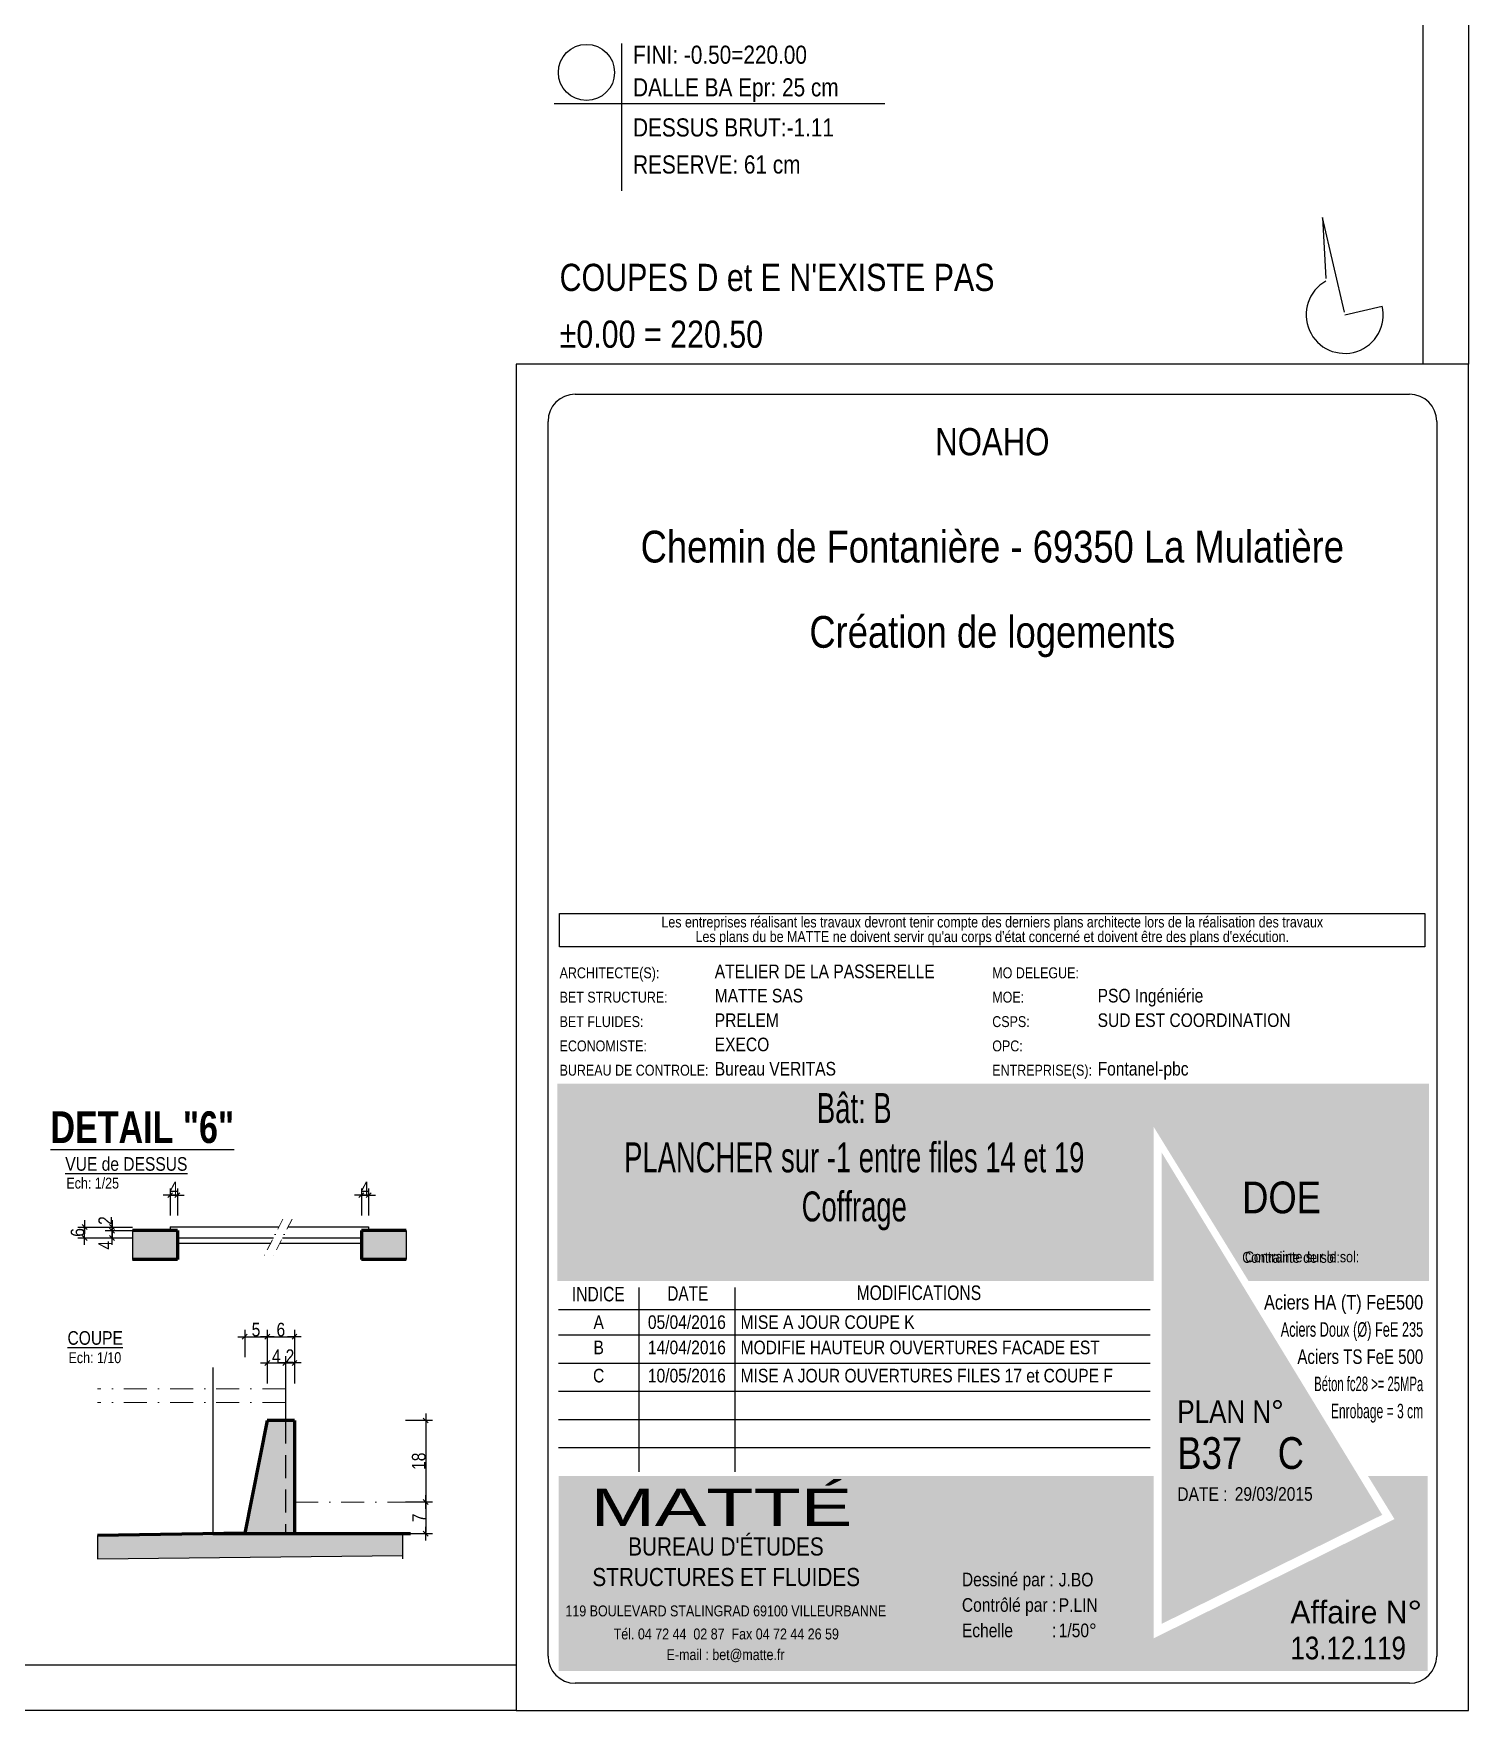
# Model space of a CAD drawing. Header units: millimetres. Extents: x 30537 to 37023, y -37354 to 0.
# Drawn here: x 35441 to 37023, y -37354 to -35504 of the extents above; entities that cross this region are included whole.
import ezdxf
from ezdxf.enums import TextEntityAlignment as Align

# ---------------------------------------------------------------- set-up
doc = ezdxf.new("R2010")
doc.units = ezdxf.units.MM
doc.linetypes.add('CACHEX2', pattern=[19.05, 12.7, -6.35])
doc.linetypes.add('TIRETPTX2', pattern=[50.8, 25.4, -12.7, 0, -12.7])
for name, color, linetype in [('01-Cad  2', 1, 'Continuous'), ('01-cartouche', 7, 'Continuous'), ('01-cartouche-cage A', 7, 'Continuous'), ('01_cote_gen', 4, 'Continuous'), ('01_linteaux', 2, 'Continuous'), ('01_poch_BN', 9, 'Continuous'), ('01_poch_murs', 253, 'Continuous'), ('01_texte', 230, 'Continuous'), ('AA_COTES', 2, 'Continuous')]:
    doc.layers.add(name, color=color, linetype=linetype)
doc.layers.add('01_murs_coup', color=5, linetype='Continuous', lineweight=60)
doc.layers.add('01_tram_axes', color=2, linetype='TIRETPTX2', lineweight=9)
doc.styles.add('ARIAL NA', font='ARIALN.TTF')
doc.styles.add('cartouche', font='ARIALN.TTF', dxfattribs={"width": 0.01})
doc.styles.add('impact', font='impact.ttf')
doc.styles.add('MATTE_TXT', font='arial.ttf')
doc.styles.add('STYLE2', font='ARIALN.TTF')
doc.styles.add('stylemattecart', font='ARIALN.TTF')
doc.dimstyles.new('JB10', dxfattribs={"dimscale": 0.1, "dimtxt": 150, "dimasz": 15, "dimexe": 0.1, "dimexo": 0.1, "dimgap": 0.09, "dimtad": 1, "dimdec": 1, "dimlfac": 0.2, "dimdsep": 46, "dimtxsty": 'STYLE2', "dimblk1": 'BOND_G', "dimblk2": 'BOND_D', "dimsah": 1, "dimcen": 1.5, "dimdle": 0.01, "dimse1": 1, "dimse2": 1, "dimclrd": 4, "dimclre": 2, "dimclrt": 6, "dimazin": 2, "dimtfac": 2.333333, "dimtdec": 1, "dimtix": 1, "dimtmove": 2, "dimatfit": 3, "dimldrblk": 'BOND_G', "dimfxl": 1, "dimtolj": 1, "dimtzin": 0, "dimarcsym": 0})
doc.dimstyles.new('JB25', dxfattribs={"dimscale": 0.1, "dimtxt": 150, "dimasz": 15, "dimexe": 0.1, "dimexo": 0.1, "dimgap": 0.09, "dimtad": 1, "dimdec": 1, "dimlfac": 0.5, "dimdsep": 46, "dimtxsty": 'STYLE2', "dimblk1": 'BOND_G', "dimblk2": 'BOND_D', "dimsah": 1, "dimcen": 1.5, "dimdle": 0.01, "dimse1": 1, "dimse2": 1, "dimclrd": 4, "dimclre": 2, "dimclrt": 6, "dimazin": 2, "dimtfac": 2.333333, "dimtdec": 1, "dimtix": 1, "dimtmove": 2, "dimatfit": 3, "dimldrblk": 'BOND_G', "dimfxl": 1, "dimtolj": 1, "dimtzin": 0, "dimarcsym": 0})

# ---------------------------------------------------------------- blocks, each defined once
blk = doc.blocks.new('cartstruc')
at = {"layer": '01-cartouche-cage A', "linetype": 'Continuous'}
h = blk.add_hatch(color=9, dxfattribs=at)
h.dxf.hatch_style = 2
h.paths.add_polyline_path([(-43.6, 691.3), (-1004.8, 691.3), (-1004.8, 473.8), (-347.3, 473.8), (-347.3, 644.1), (-242.5, 473.8), (-43.6, 473.8)])
h.paths.add_polyline_path([(-951, 670.1), (-407.9, 670.1), (-407.9, 498.5), (-951, 498.5)], flags=24)
h.paths.add_polyline_path([(-223.9, 590.8), (-105, 590.8), (-105, 608.8), (-223.9, 608.8)], flags=24)
h.paths.add_polyline_path([(-224.7, 609.7), (-105.7, 609.7), (-105.7, 627.7), (-224.7, 627.7)], flags=24)
h.paths.add_polyline_path([(-226.3, 624.9), (-64.8, 624.9), (-64.8, 652.4), (-226.3, 652.4)], flags=24)
h.paths.add_polyline_path([(-226.3, 646.9), (-85, 646.9), (-85, 674.3), (-226.3, 674.3)], flags=24)
h = blk.add_hatch(color=1, dxfattribs=at)
h.dxf.hatch_style = 2
h.paths.add_polyline_path([(-338.4, 615.7), (-338.4, 95.5), (-95.1, 215.8)])
h.paths.add_polyline_path([(-318.9, 264.4), (-190.8, 265.4), (-191.1, 303.5), (-319.2, 302.5)], flags=24)
h.paths.add_polyline_path([(-326.5, 202.5), (-70.2, 203.9), (-70.5, 265.1), (-326.9, 263.8)], flags=9)
h = blk.add_hatch(color=8, dxfattribs=at)
h.dxf.hatch_style = 2
h.paths.add_polyline_path([(-45, 258.5), (-110.7, 258.5), (-81.6, 211.1), (-347.1, 79.6), (-347.1, 258.5), (-1003.4, 258.5), (-1003.4, 43.7), (-45, 43.7)])
h.paths.add_polyline_path([(-202.1, 89.1), (-60, 89.1), (-60, 127.9), (-202.1, 127.9)], flags=24)
h.paths.add_polyline_path([(-999.3, 201), (-637.8, 201), (-637.8, 47), (-999.3, 47)], flags=24)
h.paths.add_polyline_path([(-978.3, 193.3), (-435, 193.3), (-435, 254.8), (-978.3, 254.8)], flags=24)
h.paths.add_polyline_path([(-559.9, 135.5), (-504.8, 135.5), (-504.8, 166.4), (-559.9, 166.4)], flags=24)
h.paths.add_polyline_path([(-203.2, 50.3), (-56.6, 50.3), (-56.6, 88.6), (-203.2, 88.6)], flags=24)
h.paths.add_polyline_path([(-457.1, 55), (-402.4, 55), (-402.4, 85.9), (-457.1, 85.9)], flags=24)
h.paths.add_polyline_path([(-458.8, 92.7), (-404.1, 92.7), (-404.1, 123.6), (-458.8, 123.6)], flags=24)
h.paths.add_polyline_path([(-557.8, 55.3), (-498.9, 55.3), (-498.9, 86.2), (-557.8, 86.2)], flags=24)
h.paths.add_polyline_path([(-550.6, 93.7), (-498.3, 93.7), (-498.3, 124.6), (-550.6, 124.6)], flags=24)
h.paths.add_polyline_path([(-459.9, 172.5), (-408.3, 172.5), (-408.3, 203.4), (-459.9, 203.4)], flags=24)
h.paths.add_polyline_path([(-547.6, 175), (-500.7, 175), (-500.7, 205.9), (-547.6, 205.9)], flags=24)
h.paths.add_polyline_path([(-562.3, 213.8), (-499.3, 213.8), (-499.3, 244.7), (-562.3, 244.7)], flags=8)
h.paths.add_polyline_path([(-458.6, 213), (-411.3, 213), (-411.3, 243.9), (-458.6, 243.9)], flags=24)
h.paths.add_polyline_path([(-457.7, 133.4), (-405.4, 133.4), (-405.4, 164.4), (-457.7, 164.4)], flags=24)
for p, q in [((0, 1485), (-1050, 1485)), ((-1050, 1485), (-1050, 0)), ((0, 0), (0, 1485)), ((-1050, 0), (0, 0))]:
    blk.add_line(p, q, dxfattribs=at)
at = {"layer": '01-cartouche-cage A', "color": 7, "linetype": 'Continuous'}
for p, q in [((-985, 1452), (-65, 1452)), ((-1015, 60), (-1015, 1422)), ((-35, 1422), (-35, 292.1)), ((-35, 292.1), (-35, 60)), ((-65, 30), (-985, 30))]:
    blk.add_line(p, q, dxfattribs=at)
at = {"layer": '01-cartouche-cage A', "color": 7}
for p, q in [((-1002.2, 879.3), (-48.1, 879.3)), ((-1002.2, 842.3), (-1002.2, 879.3)), ((-48.1, 879.3), (-48.1, 842.3)), ((-48.1, 842.3), (-1002.2, 842.3))]:
    blk.add_line(p, q, dxfattribs=at)
at = {"layer": '01-cartouche-cage A', "color": 8}
for p, q in [((-914.7, 466.6), (-914.7, 263.2)), ((-809.1, 466.6), (-809.1, 263.2)), ((-1003.6, 442.3), (-351, 442.3)), ((-1003.6, 414.4), (-351, 414.4)), ((-1003.6, 383.3), (-351, 383.3)), ((-1003.6, 352.2), (-351, 352.2)), ((-1003.6, 321.1), (-351, 321.1)), ((-1003.6, 290), (-351, 290))]:
    blk.add_line(p, q, dxfattribs=at)
at = {"layer": '01-cartouche-cage A', "color": 7, "linetype": 'Continuous'}
for centre, start, end in [((-985, 1422), 90, 180), ((-65, 1422), 0, 90), ((-985, 60), 180, 270), ((-65, 60), 270, 0)]:
    blk.add_arc(centre, 30, start, end, dxfattribs=at)
at = {"layer": '01-cartouche-cage A', "color": 7, "style": 'stylemattecart'}
for s, p in [('Les entreprises réalisant les travaux devront tenir compte des derniers plans architecte lors de la réalisation des travaux', (-525.1, 869.8)), ("Les plans du be MATTE ne doivent servir qu'au corps d'état concerné et doivent être des plans d'exécution.", (-525.1, 853.7))]:
    blk.add_text(s, height=12, dxfattribs=at).set_placement(p, align=Align.MIDDLE_CENTER)
at = {"layer": '01-cartouche-cage A', "color": 8, "style": 'cartouche'}
for s, p in [('ARCHITECTE(S):', (-1002.2, 807.7)), ('MO DELEGUE:', (-525.1, 807.7)), ('BET STRUCTURE:', (-1002.2, 780.9)), ('MOE:', (-525.1, 780.9)), ('BET FLUIDES:', (-1002.2, 753.9)), ('CSPS:', (-525.1, 753.9)), ('ECONOMISTE:', (-1002.2, 727.1)), ('OPC:', (-525.1, 727.1)), ('BUREAU DE CONTROLE:', (-1002.2, 700.3)), ('ENTREPRISE(S):', (-525.1, 700.3))]:
    blk.add_text(s, height=12, dxfattribs=at).set_placement(p)
at = {"layer": '01-cartouche-cage A', "color": 7, "style": 'stylemattecart'}
for s, height, p in [('Contrainte de sol:', 12, (-249.5, 493.8)), ('Contrainte sur le sol:', 12, (-246.5, 494.4)), ('Dessiné par :', 15, (-558.6, 137)), ('119 BOULEVARD STALINGRAD 69100 VILLEURBANNE', 12, (-995.8, 103.8)), ('Contrôlé par :', 15, (-558.6, 108.9)), ('Echelle         :', 15, (-558.6, 80.8)), ('Tél. 04 72 44  02 87  Fax 04 72 44 26 59', 12, (-942.6, 78.4)), ('E-mail : bet@matte.fr', 12, (-884.2, 55.6))]:
    blk.add_text(s, height=height, dxfattribs=at).set_placement(p)
for s, height, width, p, p2 in [('INDICE', 16, 0.941138, (-988.7, 451.3), (-930.3, 451.3)), ('DATE', 16, 0.922192, (-883.4, 452), (-838.3, 452)), ('MODIFICATIONS', 16, 0.943218, (-674.7, 452.8), (-537.3, 452.8)), ('Aciers HA (T) FeE500', 16, 0.978863, (-225.4, 442.3), (-49.9, 442.3)), ('Aciers Doux (Ø) FeE 235', 16, 0.76709, (-207, 412.3), (-49.9, 412.3)), ('Aciers TS FeE 500', 16, 0.901377, (-188.6, 382.3), (-49.9, 382.3)), ('Béton fc28 >= 25MPa', 16, 0.678142, (-170.1, 352.3), (-49.9, 352.3)), ('Enrobage = 3 cm', 16, 0.726904, (-151.7, 322.3), (-49.9, 322.3)), ('Affaire N°', 25, 1.15762, (-196.3, 96), (-51.1, 96))]:
    blk.add_text(s, height=height, dxfattribs=dict(at, width=width)).set_placement(p, p2, align=Align.FIT)
at = {"layer": '01-cartouche-cage A', "color": 255, "style": 'stylemattecart'}
for s, height, p in [('PLAN N°', 25, (-321, 317.2)), ('DATE :', 15, (-321, 231.2)), ("BUREAU D'ÉTUDES", 20, (-926.6, 170.9)), ('STRUCTURES ET FLUIDES', 20, (-966.1, 137.2))]:
    blk.add_text(s, height=height, dxfattribs=at).set_placement(p)
at = {"layer": '01-cartouche-cage A', "color": 255, "style": 'stylemattecart', "width": 1.812358}
blk.add_text('MATTÉ', height=41, dxfattribs=at).set_placement((-968, 203.6), (-679.6, 203.6), align=Align.FIT)
at = {"layer": '01-cartouche-cage A', "color": 7, "style": 'stylemattecart'}
for tag, height, p in [('NOMCLIENT', 30, (-525, 1399.6)), ('ADRESSE1CLIENT', 25, (-525, 1326.7)), ('ADRESSE2CLIENT', 25, (-525, 1283.9)), ('NOMAFFAIRE1', 45, (-525.1, 1189.8)), ('NOMAFFAIRE2', 45, (-525.1, 1110.4)), ('NOMAFFAIRE3', 45, (-525.1, 1031.7)), ('ADRESSE1AFFAIRE', 20, (-525.1, 943.3)), ('ADRESSE2AFFAIRE', 20, (-525.1, 909.2)), ('INDICE-A', 15, (-959.1, 428.4)), ('DATE-A', 15, (-861.9, 428.4)), ('INDICE-B', 15, (-959.1, 400.5)), ('DATE-B', 15, (-861.9, 400.5)), ('INDICE-C', 15, (-959.1, 369.4)), ('DATE-C', 15, (-861.9, 369.4)), ('INDICE-D', 15, (-959.1, 338.3)), ('DATE-D', 15, (-861.9, 338.3)), ('INDICE-E', 15, (-959.1, 307.2)), ('DATE-E', 15, (-861.9, 307.2)), ('INDICE-F', 15, (-959.1, 276.1)), ('DATE-F', 15, (-861.9, 276.1))]:
    blk.add_attdef(tag, text='', height=height, dxfattribs=at).set_placement(p, align=Align.MIDDLE_CENTER)
for tag, height, p in [('NOMARCHI', 15, (-831.1, 803.3)), ('MODEL', 15, (-408.9, 803.3)), ('BETSTRUCTURE', 15, (-831.1, 776.5)), ('MOE', 15, (-408.9, 776.5)), ('BETFLUIDES', 15, (-831.1, 749.5)), ('CSPS', 15, (-408.9, 749.5)), ('ECONOMISTE', 15, (-831.1, 722.7)), ('OPC', 15, (-408.9, 722.7)), ('BDC', 15, (-831.1, 695.9)), ('NOMENTREPRISE', 15, (-408.9, 695.9)), ('NUMBAT', 27, (-249.5, 614.7)), ('PHASE', 35, (-249.5, 537.9)), ('CONT-SOL', 12, (-138.6, 490.2)), ('NOMDESS', 15, (-451.8, 132.3)), ('NOMING', 15, (-451.8, 104.3)), ('ECH', 15, (-451.8, 76.3)), ('NUMAFF', 25, (-196.3, 48.9))]:
    blk.add_attdef(tag, text='', height=height, dxfattribs=at).set_placement(p, align=Align.BOTTOM_LEFT)
at = {"layer": '01-cartouche-cage A', "color": 7, "style": 'stylemattecart', "width": 0.8}
for tag, p in [('TITRTEPLAN1', (-677.3, 664.6)), ('TITRTEPLAN2', (-677.3, 610.2)), ('TITRTEPLAN3', (-677.3, 556)), ('TITRTEPLAN4', (-677.3, 501.4))]:
    blk.add_attdef(tag, text='', height=33, dxfattribs=at).set_placement(p, align=Align.MIDDLE_CENTER)
at = {"layer": '01-cartouche-cage A', "color": 7, "style": 'stylemattecart'}
for tag, p in [('MODIF-A', (-802.6, 428.4)), ('MODIF-B', (-802.6, 400.5)), ('MODIF-C', (-802.6, 369.4)), ('MODIF-D', (-802.6, 338.3)), ('MODIF-E', (-802.6, 307.2)), ('MODIF-F', (-802.6, 276.1))]:
    blk.add_attdef(tag, text='', height=15, dxfattribs=at).set_placement(p, align=Align.MIDDLE_LEFT)
at = {"layer": '01-cartouche-cage A', "color": 255, "style": 'stylemattecart'}
for tag, height, p in [('N°P', 35, (-321, 256)), ('IP', 35, (-210.3, 256)), ('DATEPLAN', 15, (-257.7, 226.8))]:
    blk.add_attdef(tag, text='', height=height, dxfattribs=at).set_placement(p, align=Align.BOTTOM_LEFT)
blk = doc.blocks.new('BOND_G')
at = {"layer": 'AA_COTES', "color": 0}
for p, q in [((0, -5), (0, 15)), ((5, 0), (-5, 0)), ((1.8, 1.8), (-1.8, -1.8))]:
    blk.add_line(p, q, dxfattribs=at)
blk = doc.blocks.new('BOND_D')
at = {"layer": 'AA_COTES', "color": 0}
for p, q in [((5, 0), (-5, 0)), ((-1.8, -1.8), (1.8, 1.8)), ((0, 5), (0, -15))]:
    blk.add_line(p, q, dxfattribs=at)
blk = doc.blocks.new('*D4375')
at = {"layer": '01_cote_gen', "color": 4, "lineweight": -2, "transparency": 16777216}
blk.add_line((35700.2, -36941.7), (35727.2, -36941.7), dxfattribs=at)
at = {"layer": 'Defpoints', "color": 0, "transparency": 16777216}
for p in [(35728.7, -36941.7), (35698.7, -37034.1), (35728.7, -37034.1)]:
    blk.add_point(p, dxfattribs=at)
at = {"layer": '01_cote_gen', "color": 4, "lineweight": -2, "transparency": 16777216, "xscale": 1.5, "yscale": 1.5, "zscale": 1.5, "rotation": 180}
blk.add_blockref('BOND_G', (35698.7, -36941.7), dxfattribs=at)
at = {"layer": '01_cote_gen', "color": 4, "lineweight": -2, "transparency": 16777216, "xscale": 1.5, "yscale": 1.5, "zscale": 1.5}
blk.add_blockref('BOND_D', (35728.7, -36941.7), dxfattribs=at)
at = {"layer": '01_cote_gen', "color": 6, "transparency": 16777216, "insert": (35713.7, -36934), "char_height": 15, "attachment_point": 5, "style": 'STYLE2'}
blk.add_mtext('\\A1;6', dxfattribs=at)
blk = doc.blocks.new('*D4376')
at = {"layer": '01_cote_gen', "color": 4, "lineweight": -2, "transparency": 16777216}
blk.add_line((35700.2, -36970.7), (35717.2, -36970.7), dxfattribs=at)
at = {"layer": 'Defpoints', "color": 0, "transparency": 16777216}
for p in [(35698.7, -36964.2), (35718.7, -36970.7), (35718.7, -36975.8)]:
    blk.add_point(p, dxfattribs=at)
at = {"layer": '01_cote_gen', "color": 4, "lineweight": -2, "transparency": 16777216, "xscale": 1.5, "yscale": 1.5, "zscale": 1.5, "rotation": 180}
blk.add_blockref('BOND_G', (35698.7, -36970.7), dxfattribs=at)
at = {"layer": '01_cote_gen', "color": 4, "lineweight": -2, "transparency": 16777216, "xscale": 1.5, "yscale": 1.5, "zscale": 1.5}
blk.add_blockref('BOND_D', (35718.7, -36970.7), dxfattribs=at)
at = {"layer": '01_cote_gen', "color": 6, "transparency": 16777216, "insert": (35708.7, -36963.2), "char_height": 15, "attachment_point": 5, "style": 'STYLE2'}
blk.add_mtext('\\A1;4', dxfattribs=at)
blk = doc.blocks.new('*D4040')
at = {"layer": '01_cote_gen', "color": 4, "lineweight": -2, "transparency": 16777216}
blk.add_line((35720.2, -36970.7), (35727.2, -36970.7), dxfattribs=at)
at = {"layer": 'Defpoints', "color": 0, "transparency": 16777216}
for p in [(35728.7, -36966.8), (35728.7, -36970.7), (35718.7, -36980.9)]:
    blk.add_point(p, dxfattribs=at)
at = {"layer": '01_cote_gen', "color": 4, "lineweight": -2, "transparency": 16777216, "xscale": 1.5, "yscale": 1.5, "zscale": 1.5, "rotation": 180}
blk.add_blockref('BOND_G', (35718.7, -36970.7), dxfattribs=at)
at = {"layer": '01_cote_gen', "color": 4, "lineweight": -2, "transparency": 16777216, "xscale": 1.5, "yscale": 1.5, "zscale": 1.5}
blk.add_blockref('BOND_D', (35728.7, -36970.7), dxfattribs=at)
at = {"layer": '01_cote_gen', "color": 6, "transparency": 16777216, "insert": (35723.7, -36963.2), "char_height": 15, "attachment_point": 5, "style": 'STYLE2'}
blk.add_mtext('\\A1;2', dxfattribs=at)
blk = doc.blocks.new('*D4377')
at = {"layer": '01_cote_gen', "color": 4, "lineweight": -2, "transparency": 16777216}
blk.add_line((35873.5, -37125.6), (35873.5, -37157.6), dxfattribs=at)
at = {"layer": 'Defpoints', "color": 0, "transparency": 16777216}
for p in [(35728.7, -37124.1), (35747.6, -37159.1), (35873.5, -37159.1)]:
    blk.add_point(p, dxfattribs=at)
at = {"layer": '01_cote_gen', "color": 4, "lineweight": -2, "transparency": 16777216, "xscale": 1.5, "yscale": 1.5, "zscale": 1.5}
for name, p, rotation in [('BOND_G', (35873.5, -37124.1), 90), ('BOND_D', (35873.5, -37159.1), 270)]:
    blk.add_blockref(name, p, dxfattribs=dict(at, rotation=rotation))
at = {"layer": '01_cote_gen', "color": 6, "transparency": 16777216, "insert": (35866, -37141.6), "char_height": 15, "attachment_point": 5, "rotation": 90, "style": 'STYLE2'}
blk.add_mtext('\\A1;7', dxfattribs=at)
blk = doc.blocks.new('*D4378')
at = {"layer": '01_cote_gen', "color": 4, "lineweight": -2, "transparency": 16777216}
blk.add_line((35675.4, -36941.7), (35697.2, -36941.7), dxfattribs=at)
at = {"layer": 'Defpoints', "color": 0, "transparency": 16777216}
for p in [(35698.7, -36941.7), (35698.7, -37034.1), (35673.9, -37158.4)]:
    blk.add_point(p, dxfattribs=at)
at = {"layer": '01_cote_gen', "color": 4, "lineweight": -2, "transparency": 16777216, "xscale": 1.5, "yscale": 1.5, "zscale": 1.5, "rotation": 180}
blk.add_blockref('BOND_G', (35673.9, -36941.7), dxfattribs=at)
at = {"layer": '01_cote_gen', "color": 4, "lineweight": -2, "transparency": 16777216, "xscale": 1.5, "yscale": 1.5, "zscale": 1.5}
blk.add_blockref('BOND_D', (35698.7, -36941.7), dxfattribs=at)
at = {"layer": '01_cote_gen', "color": 6, "transparency": 16777216, "insert": (35686.3, -36934), "char_height": 15, "attachment_point": 5, "style": 'STYLE2'}
blk.add_mtext('\\A1;5', dxfattribs=at)
blk = doc.blocks.new('*D4379')
at = {"layer": '01_cote_gen', "color": 4, "lineweight": -2, "transparency": 16777216}
blk.add_line((35527.5, -36831.2), (35527.5, -36826.2), dxfattribs=at)
at = {"layer": 'Defpoints', "color": 0, "transparency": 16777216}
for p in [(35527.5, -36824.7), (35599.6, -36824.7), (35615.4, -36832.7)]:
    blk.add_point(p, dxfattribs=at)
at = {"layer": '01_cote_gen', "color": 4, "lineweight": -2, "transparency": 16777216, "xscale": 1.5, "yscale": 1.5, "zscale": 1.5}
for name, p, rotation in [('BOND_D', (35527.5, -36824.7), 90), ('BOND_G', (35527.5, -36832.7), 270)]:
    blk.add_blockref(name, p, dxfattribs=dict(at, rotation=rotation))
at = {"layer": '01_cote_gen', "color": 6, "transparency": 16777216, "insert": (35520, -36840.8), "char_height": 15, "attachment_point": 5, "rotation": 90, "style": 'STYLE2'}
blk.add_mtext('\\A1;4', dxfattribs=at)
blk = doc.blocks.new('*D4041')
at = {"layer": '01_cote_gen', "color": 4, "lineweight": -2, "transparency": 16777216}
blk.add_line((35497.3, -36831.2), (35497.3, -36822.2), dxfattribs=at)
at = {"layer": 'Defpoints', "color": 0, "transparency": 16777216}
for p in [(35497.3, -36820.7), (35540, -36820.7), (35539.2, -36832.7)]:
    blk.add_point(p, dxfattribs=at)
at = {"layer": '01_cote_gen', "color": 4, "lineweight": -2, "transparency": 16777216, "xscale": 1.5, "yscale": 1.5, "zscale": 1.5}
for name, p, rotation in [('BOND_D', (35497.3, -36820.7), 90), ('BOND_G', (35497.3, -36832.7), 270)]:
    blk.add_blockref(name, p, dxfattribs=dict(at, rotation=rotation))
at = {"layer": '01_cote_gen', "color": 6, "transparency": 16777216, "insert": (35489.6, -36826.7), "char_height": 15, "attachment_point": 5, "rotation": 90, "style": 'STYLE2'}
blk.add_mtext('\\A1;6', dxfattribs=at)
blk = doc.blocks.new('*D4042')
at = {"layer": '01_cote_gen', "color": 4, "lineweight": -2, "transparency": 16777216}
blk.add_line((35527.5, -36823.2), (35527.5, -36822.2), dxfattribs=at)
at = {"layer": 'Defpoints', "color": 0, "transparency": 16777216}
for p in [(35519.8, -36820.7), (35520, -36824.7), (35527.5, -36820.7)]:
    blk.add_point(p, dxfattribs=at)
at = {"layer": '01_cote_gen', "color": 4, "lineweight": -2, "transparency": 16777216, "xscale": 1.5, "yscale": 1.5, "zscale": 1.5}
for name, p, rotation in [('BOND_D', (35527.5, -36820.7), 90), ('BOND_G', (35527.5, -36824.7), 270)]:
    blk.add_blockref(name, p, dxfattribs=dict(at, rotation=rotation))
at = {"layer": '01_cote_gen', "color": 6, "transparency": 16777216, "insert": (35520, -36813.6), "char_height": 15, "attachment_point": 5, "rotation": 90, "style": 'STYLE2'}
blk.add_mtext('\\A1;2', dxfattribs=at)
blk = doc.blocks.new('*D4380')
at = {"layer": '01_cote_gen', "color": 4, "lineweight": -2, "transparency": 16777216}
for p, q in [((35590.1, -36785.6), (35588.6, -36785.6)), ((35599.6, -36785.6), (35591.6, -36785.6)), ((35601.1, -36785.6), (35602.6, -36785.6))]:
    blk.add_line(p, q, dxfattribs=at)
at = {"layer": 'Defpoints', "color": 0, "transparency": 16777216}
for p in [(35591.6, -36785.6), (35591.6, -36820.7), (35599.6, -36824.7)]:
    blk.add_point(p, dxfattribs=at)
at = {"layer": '01_cote_gen', "color": 4, "lineweight": -2, "transparency": 16777216, "xscale": 1.5, "yscale": 1.5, "zscale": 1.5}
blk.add_blockref('BOND_D', (35591.6, -36785.6), dxfattribs=at)
at = {"layer": '01_cote_gen', "color": 4, "lineweight": -2, "transparency": 16777216, "xscale": 1.5, "yscale": 1.5, "zscale": 1.5, "rotation": 180}
blk.add_blockref('BOND_G', (35599.6, -36785.6), dxfattribs=at)
at = {"layer": '01_cote_gen', "color": 6, "transparency": 16777216, "insert": (35595.6, -36778.1), "char_height": 15, "attachment_point": 5, "style": 'STYLE2'}
blk.add_mtext('\\A1;4', dxfattribs=at)
blk = doc.blocks.new('*D4381')
at = {"layer": '01_cote_gen', "color": 4, "lineweight": -2, "transparency": 16777216}
for p, q in [((35801, -36785.6), (35799.5, -36785.6)), ((35810.5, -36785.6), (35802.5, -36785.6)), ((35812, -36785.6), (35813.5, -36785.6))]:
    blk.add_line(p, q, dxfattribs=at)
at = {"layer": 'Defpoints', "color": 0, "transparency": 16777216}
for p in [(35802.5, -36785.6), (35802.5, -36824.7), (35810.5, -36824.7)]:
    blk.add_point(p, dxfattribs=at)
at = {"layer": '01_cote_gen', "color": 4, "lineweight": -2, "transparency": 16777216, "xscale": 1.5, "yscale": 1.5, "zscale": 1.5}
blk.add_blockref('BOND_D', (35802.5, -36785.6), dxfattribs=at)
at = {"layer": '01_cote_gen', "color": 4, "lineweight": -2, "transparency": 16777216, "xscale": 1.5, "yscale": 1.5, "zscale": 1.5, "rotation": 180}
blk.add_blockref('BOND_G', (35810.5, -36785.6), dxfattribs=at)
at = {"layer": '01_cote_gen', "color": 6, "transparency": 16777216, "insert": (35806.5, -36778.1), "char_height": 15, "attachment_point": 5, "style": 'STYLE2'}
blk.add_mtext('\\A1;4', dxfattribs=at)
blk = doc.blocks.new('*D4382')
at = {"layer": '01_cote_gen', "color": 4, "lineweight": -2, "transparency": 16777216}
blk.add_line((35873.5, -37035.6), (35873.5, -37122.6), dxfattribs=at)
at = {"layer": 'Defpoints', "color": 0, "transparency": 16777216}
for p in [(35728.7, -37034.1), (35765.3, -37124.1), (35873.5, -37124.1)]:
    blk.add_point(p, dxfattribs=at)
at = {"layer": '01_cote_gen', "color": 4, "lineweight": -2, "transparency": 16777216, "xscale": 1.5, "yscale": 1.5, "zscale": 1.5}
for name, p, rotation in [('BOND_G', (35873.5, -37034.1), 90), ('BOND_D', (35873.5, -37124.1), 270)]:
    blk.add_blockref(name, p, dxfattribs=dict(at, rotation=rotation))
at = {"layer": '01_cote_gen', "color": 6, "transparency": 16777216, "insert": (35865.8, -37079.1), "char_height": 15, "attachment_point": 5, "rotation": 90, "style": 'STYLE2'}
blk.add_mtext('\\A1;18', dxfattribs=at)

msp = doc.modelspace()

# ---------------------------------------------------------------- hatches: boundary and pattern name
at = {"layer": '01_poch_BN'}
h = msp.add_hatch(color=256, dxfattribs=at)
h.dxf.hatch_style = 1
h.paths.add_polyline_path([(35599.59, -36824.65), (35550.06, -36824.65), (35550.06, -36856.65), (35599.59, -36856.65)])
h.paths.add_polyline_path([(35851.99, -36824.65), (35802.46, -36824.65), (35802.46, -36856.65), (35851.99, -36856.65)])
at = {"layer": '01_poch_BN', "ltscale": 0.1}
h = msp.add_hatch(color=256, dxfattribs=at)
h.dxf.hatch_style = 1
h.paths.add_polyline_path([(35718.73, -37034.12), (35698.73, -37034.12), (35673.88, -37158.42), (35638.73, -37158.98), (35638.73, -37159.12), (35718.73, -37159.12)])
h.paths.add_polyline_path([(35728.73, -37034.12), (35718.73, -37034.12), (35718.73, -37159.12), (35728.73, -37159.12)])
h.paths.add_polyline_path([(35848.36, -37159.12), (35728.73, -37159.12), (35718.73, -37159.12), (35638.73, -37159.12), (35638.73, -37158.98), (35511.38, -37161), (35511.38, -37186.9), (35848.36, -37183.14)])

# ---------------------------------------------------------------- linework, layer by layer
at = {"layer": '01-Cad  2'}
for p, q in [((37023.29, -33154.02), (37023.29, -35869.02)), ((36973.29, -35869.02), (36973.29, -33204.02)), ((35973.29, -37304.02), (32183.29, -37304.02)), ((35973.29, -37354.02), (32133.29, -37354.02))]:
    msp.add_line(p, q, dxfattribs=at)
at = {"layer": '01_linteaux'}
for p, q in [((35591.59, -36820.65), (35711.53, -36820.65)), ((35591.59, -36820.65), (35591.59, -36824.65)), ((35721.67, -36820.65), (35810.46, -36820.65)), ((35810.46, -36820.65), (35810.46, -36824.65)), ((35599.59, -36832.65), (35705.46, -36832.65)), ((35599.59, -36838.65), (35702.43, -36838.65)), ((35712.57, -36838.65), (35802.46, -36838.65)), ((35715.61, -36832.65), (35802.46, -36832.65)), ((35638.73, -36975.75), (35638.73, -37159.12)), ((35718.73, -36975.75), (35718.73, -37034.12)), ((35728.73, -37159.12), (35718.73, -37159.12))]:
    msp.add_line(p, q, dxfattribs=at)
at = {"layer": '01_linteaux', "linetype": 'CACHEX2', "ltscale": 2}
msp.add_line((35718.73, -37034.12), (35718.73, -37159.12), dxfattribs=at)
at = {"layer": '01_murs_coup'}
for p, q in [((35599.59, -36824.65), (35550.06, -36824.65)), ((35599.59, -36824.65), (35599.59, -36856.65)), ((35802.46, -36824.65), (35802.46, -36856.65)), ((35851.99, -36824.65), (35802.46, -36824.65)), ((35599.59, -36856.65), (35550.06, -36856.65)), ((35851.99, -36856.65), (35802.46, -36856.65)), ((35698.73, -37034.12), (35673.88, -37158.42)), ((35728.73, -37034.12), (35698.73, -37034.12)), ((35728.73, -37034.12), (35728.73, -37159.12)), ((35673.88, -37158.42), (35511.38, -37161)), ((35856.55, -37159.12), (35638.73, -37159.12)), ((35856.55, -37159.12), (35728.73, -37159.12))]:
    msp.add_line(p, q, dxfattribs=at)
at = {"layer": '01_poch_BN'}
for p, q in [((35851.99, -36824.65), (35851.99, -36856.65)), ((35511.38, -37161), (35511.38, -37186.9)), ((35848.36, -37186.9), (35848.36, -37159.12))]:
    msp.add_line(p, q, dxfattribs=at)
at = {"layer": '01_poch_BN', "ltscale": 0.1}
msp.add_line((35511.38, -37186.9), (35848.36, -37183.14), dxfattribs=at)
at = {"layer": '01_poch_murs'}
msp.add_line((35550.06, -36824.65), (35550.06, -36856.65), dxfattribs=at)
at = {"layer": '01_texte'}
for p, q in [((36089.42, -35515.07), (36089.42, -35677.71)), ((36015.24, -35581.45), (36379.57, -35581.45)), ((36886.63, -35811.44), (36862.27, -35707.16)), ((36862.27, -35707.16), (36865.92, -35774.26)), ((36886.79, -35814.39), (36928.24, -35804.7))]:
    msp.add_line(p, q, dxfattribs=at)
msp.add_circle((36050.69, -35547.04), 30.98, dxfattribs=at)
msp.add_arc((36886.79, -35814.39), 42.56, 119.12103, 13.15202, dxfattribs=at)
at = {"layer": '01_tram_axes', "ltscale": 0.5}
for p, q in [((35715.94, -36811.93), (35694.61, -36854.13)), ((35726.09, -36811.93), (35704.75, -36854.13))]:
    msp.add_line(p, q, dxfattribs=at)
at = {"layer": '01_tram_axes'}
for p, q in [((35718.73, -36999.12), (35511.38, -36999.12)), ((35718.73, -37014.12), (35511.38, -37014.12)), ((35856.55, -37124.12), (35728.73, -37124.12))]:
    msp.add_line(p, q, dxfattribs=at)
at = {"layer": '01_tram_axes', "ltscale": 2}
msp.add_line((35718.73, -36999.12), (35718.73, -37014.12), dxfattribs=at)

# ---------------------------------------------------------------- block references
at = {"layer": '01-cartouche'}
ref = msp.add_blockref('cartstruc', (37023.29, -37354.02), dxfattribs=at)
ref.add_attrib('NOMCLIENT', 'NOAHO', dxfattribs={"color": 7, "height": 30, "style": 'stylemattecart'}).set_placement((36498.28, -35954.4), align=Align.MIDDLE_CENTER)
ref.add_attrib('ADRESSE2CLIENT', 'Chemin de Fontanière - 69350 La Mulatière', dxfattribs={"layer": '01-cartouche-cage A', "color": 7, "height": 35, "style": 'stylemattecart'}).set_placement((36498.25, -36070.16), align=Align.MIDDLE_CENTER)
ref.add_attrib('NOMAFFAIRE1', 'Création de logements', dxfattribs={"layer": '01-cartouche-cage A', "color": 7, "height": 35, "style": 'stylemattecart'}).set_placement((36498.23, -36164.18), align=Align.MIDDLE_CENTER)
ref.add_attrib('NOMARCHI', 'ATELIER DE LA PASSERELLE', dxfattribs={"layer": '01-cartouche-cage A', "color": 7, "height": 15, "style": 'stylemattecart'}).set_placement((36192.16, -36550.71), align=Align.BOTTOM_LEFT)
ref.add_attrib('BETSTRUCTURE', 'MATTE SAS', dxfattribs={"layer": '01-cartouche-cage A', "color": 7, "height": 15, "style": 'stylemattecart'}).set_placement((36192.16, -36577.48), align=Align.BOTTOM_LEFT)
ref.add_attrib('BETFLUIDES', 'PRELEM', dxfattribs={"layer": '01-cartouche-cage A', "color": 7, "height": 15, "style": 'stylemattecart'}).set_placement((36192.16, -36604.54), align=Align.BOTTOM_LEFT)
ref.add_attrib('ECONOMISTE', 'EXECO', dxfattribs={"layer": '01-cartouche-cage A', "color": 7, "height": 15, "style": 'stylemattecart'}).set_placement((36192.16, -36631.31), align=Align.BOTTOM_LEFT)
ref.add_attrib('BDC', 'Bureau VERITAS', dxfattribs={"layer": '01-cartouche-cage A', "color": 7, "height": 15, "style": 'stylemattecart'}).set_placement((36192.16, -36658.09), align=Align.BOTTOM_LEFT)
ref.add_attrib('MOE', 'PSO Ingéniérie', dxfattribs={"layer": '01-cartouche-cage A', "color": 7, "height": 15, "style": 'stylemattecart'}).set_placement((36614.35, -36577.48), align=Align.BOTTOM_LEFT)
ref.add_attrib('CSPS', 'SUD EST COORDINATION', dxfattribs={"layer": '01-cartouche-cage A', "color": 7, "height": 15, "style": 'stylemattecart'}).set_placement((36614.35, -36604.54), align=Align.BOTTOM_LEFT)
ref.add_attrib('NOMENTREPRISE', 'Fontanel-pbc', dxfattribs={"layer": '01-cartouche-cage A', "color": 7, "height": 15, "style": 'stylemattecart'}).set_placement((36614.35, -36658.09), align=Align.BOTTOM_LEFT)
ref.add_attrib('TITRTEPLAN1', 'Bât: B', dxfattribs={"layer": '01-cartouche-cage A', "color": 7, "height": 33, "style": 'stylemattecart', "width": 0.8}).set_placement((36346, -36689.47), align=Align.MIDDLE_CENTER)
ref.add_attrib('TITRTEPLAN2', 'PLANCHER sur -1 entre files 14 et 19', dxfattribs={"layer": '01-cartouche-cage A', "color": 7, "height": 33, "style": 'stylemattecart', "width": 0.8}).set_placement((36346, -36743.86), align=Align.MIDDLE_CENTER)
ref.add_attrib('TITRTEPLAN3', 'Coffrage', dxfattribs={"layer": '01-cartouche-cage A', "color": 7, "height": 33, "style": 'stylemattecart', "width": 0.8}).set_placement((36346, -36798.02), align=Align.MIDDLE_CENTER)
ref.add_attrib('PHASE', 'DOE', dxfattribs={"layer": '01-cartouche-cage A', "color": 7, "height": 35, "style": 'stylemattecart'}).set_placement((36773.75, -36816.08), align=Align.BOTTOM_LEFT)
ref.add_attrib('INDICE-A', 'A', dxfattribs={"layer": '01-cartouche-cage A', "color": 7, "height": 15, "style": 'stylemattecart'}).set_placement((36064.16, -36925.65), align=Align.MIDDLE_CENTER)
ref.add_attrib('DATE-A', '05/04/2016', dxfattribs={"layer": '01-cartouche-cage A', "color": 7, "height": 15, "style": 'stylemattecart'}).set_placement((36161.41, -36925.65), align=Align.MIDDLE_CENTER)
ref.add_attrib('MODIF-A', 'MISE A JOUR COUPE K', dxfattribs={"layer": '01-cartouche-cage A', "color": 7, "height": 15, "style": 'stylemattecart'}).set_placement((36220.66, -36925.65), align=Align.MIDDLE_LEFT)
ref.add_attrib('INDICE-B', 'B', dxfattribs={"layer": '01-cartouche-cage A', "color": 7, "height": 15, "style": 'stylemattecart'}).set_placement((36064.16, -36953.54), align=Align.MIDDLE_CENTER)
ref.add_attrib('DATE-B', '14/04/2016', dxfattribs={"layer": '01-cartouche-cage A', "color": 7, "height": 15, "style": 'stylemattecart'}).set_placement((36161.41, -36953.54), align=Align.MIDDLE_CENTER)
ref.add_attrib('MODIF-B', 'MODIFIE HAUTEUR OUVERTURES FACADE EST', dxfattribs={"layer": '01-cartouche-cage A', "color": 7, "height": 15, "style": 'stylemattecart'}).set_placement((36220.66, -36953.54), align=Align.MIDDLE_LEFT)
ref.add_attrib('INDICE-C', 'C', dxfattribs={"layer": '01-cartouche-cage A', "color": 7, "height": 15, "style": 'stylemattecart'}).set_placement((36064.16, -36984.65), align=Align.MIDDLE_CENTER)
ref.add_attrib('DATE-C', '10/05/2016', dxfattribs={"layer": '01-cartouche-cage A', "color": 7, "height": 15, "style": 'stylemattecart'}).set_placement((36161.41, -36984.65), align=Align.MIDDLE_CENTER)
ref.add_attrib('MODIF-C', 'MISE A JOUR OUVERTURES FILES 17 et COUPE F', dxfattribs={"layer": '01-cartouche-cage A', "color": 7, "height": 15, "style": 'stylemattecart'}).set_placement((36220.66, -36984.65), align=Align.MIDDLE_LEFT)
ref.add_attrib('N°P', 'B37', dxfattribs={"layer": '01-cartouche-cage A', "color": 255, "height": 35, "style": 'stylemattecart'}).set_placement((36702.32, -37098.06), align=Align.BOTTOM_LEFT)
ref.add_attrib('IP', 'C', dxfattribs={"layer": '01-cartouche-cage A', "color": 255, "height": 35, "style": 'stylemattecart'}).set_placement((36812.95, -37098.06), align=Align.BOTTOM_LEFT)
ref.add_attrib('DATEPLAN', '29/03/2015', dxfattribs={"layer": '01-cartouche-cage A', "color": 255, "height": 15, "style": 'stylemattecart'}).set_placement((36765.56, -37127.19), align=Align.BOTTOM_LEFT)
ref.add_attrib('NOMDESS', 'J.BO', dxfattribs={"layer": '01-cartouche-cage A', "color": 7, "height": 15, "style": 'stylemattecart'}).set_placement((36571.49, -37221.72), align=Align.BOTTOM_LEFT)
ref.add_attrib('NOMING', 'P.LIN', dxfattribs={"layer": '01-cartouche-cage A', "color": 7, "height": 15, "style": 'stylemattecart'}).set_placement((36571.49, -37249.76), align=Align.BOTTOM_LEFT)
ref.add_attrib('ECH', '1/50° ', dxfattribs={"layer": '01-cartouche-cage A', "color": 7, "height": 15, "style": 'stylemattecart'}).set_placement((36571.49, -37277.68), align=Align.BOTTOM_LEFT)
ref.add_attrib('NUMAFF', '13.12.119', dxfattribs={"layer": '01-cartouche-cage A', "color": 7, "height": 25, "style": 'stylemattecart'}).set_placement((36826.96, -37305.11), align=Align.BOTTOM_LEFT)

# ---------------------------------------------------------------- texts
at = {"layer": '01_texte', "style": 'ARIAL NA'}
for s, height, p in [('FINI: -0.50=220.00', 20, (36102.12, -35537.51)), ('DALLE BA Epr: 25 cm', 20, (36102.12, -35573.47)), ('DESSUS BRUT:-1.11', 20, (36102.12, -35617.71)), ('RESERVE: 61 cm', 20, (36102.12, -35658.55)), ('%%UVUE de DESSUS', 15, (35476, -36758.65)), (' Ech: 1/25', 12, (35473.34, -36778.26)), ('%%UCOUPE', 15, (35478.41, -36950.59)), (' Ech: 1/10', 12, (35475.76, -36970.82))]:
    msp.add_text(s, height=height, dxfattribs=at).set_placement(p)
at = {"layer": '01_texte', "style": 'MATTE_TXT', "width": 0.8}
for s, p in [("COUPES D et E N'EXISTE PAS", (36260.87, -35797.13)), ('%%P0.00 = 220.50', (36133.29, -35859.77))]:
    msp.add_text(s, height=30, dxfattribs=at).set_placement(p, align=Align.BOTTOM_CENTER)
at = {"layer": '01_texte', "style": 'impact'}
msp.add_text('%%UDETAIL "6"', height=35, dxfattribs=at).set_placement((35560.9, -36738.58), align=Align.BOTTOM_CENTER)

# ---------------------------------------------------------------- dimensions: what is measured, and where the dimension line sits
at = {"layer": '01_cote_gen'}
for base, p1, p2, dimstyle, picture, middle in [((35591.59, -36785.59), (35599.59, -36824.65), (35591.59, -36820.65), 'JB25', '*D4380', (35595.59, -36778.08)), ((35802.46, -36785.59), (35810.46, -36824.65), (35802.46, -36824.65), 'JB25', '*D4381', (35806.46, -36778.08)), ((35698.73, -36941.67), (35673.88, -37158.42), (35698.73, -37034.12), 'JB10', '*D4378', (35686.31, -36934.03)), ((35728.73, -36941.67), (35698.73, -37034.12), (35728.73, -37034.12), 'JB10', '*D4375', (35713.73, -36934)), ((35718.73, -36970.73), (35698.73, -36964.17), (35718.73, -36975.75), 'JB10', '*D4376', (35708.73, -36963.22)), ((35728.73, -36970.73), (35718.73, -36980.88), (35728.73, -36966.82), 'JB10', '*D4040', (35723.73, -36963.19))]:
    dim = msp.add_linear_dim(base=base, p1=p1, p2=p2, dimstyle=dimstyle, dxfattribs=at)
    dim.commit()
    dim.dimension.update_dxf_attribs({"geometry": picture, "text_midpoint": middle})
for base, p1, p2, picture, middle in [((35527.53, -36820.65), (35520.03, -36824.65), (35519.79, -36820.65), '*D4042', (35519.99, -36813.58)), ((35527.53, -36824.65), (35615.43, -36832.65), (35599.59, -36824.65), '*D4379', (35520.02, -36840.83))]:
    dim = msp.add_linear_dim(base=base, p1=p1, p2=p2, angle=90, dimstyle='JB25', dxfattribs=at)
    dim.commit()
    dim.dimension.update_dxf_attribs({"geometry": picture, "text_midpoint": middle, "dimtype": 160})
for base, p1, p2, dimstyle, picture, middle in [((35497.29, -36820.65), (35539.17, -36832.65), (35540.04, -36820.65), 'JB25', '*D4041', (35489.62, -36826.65)), ((35873.5, -37124.12), (35728.73, -37034.12), (35765.26, -37124.12), 'JB10', '*D4382', (35865.84, -37079.12)), ((35873.5, -37159.12), (35728.73, -37124.12), (35747.64, -37159.12), 'JB10', '*D4377', (35865.99, -37141.62))]:
    dim = msp.add_linear_dim(base=base, p1=p1, p2=p2, angle=90, dimstyle=dimstyle, dxfattribs=at)
    dim.commit()
    dim.dimension.update_dxf_attribs({"geometry": picture, "text_midpoint": middle})

doc.saveas('drawing.dxf')
